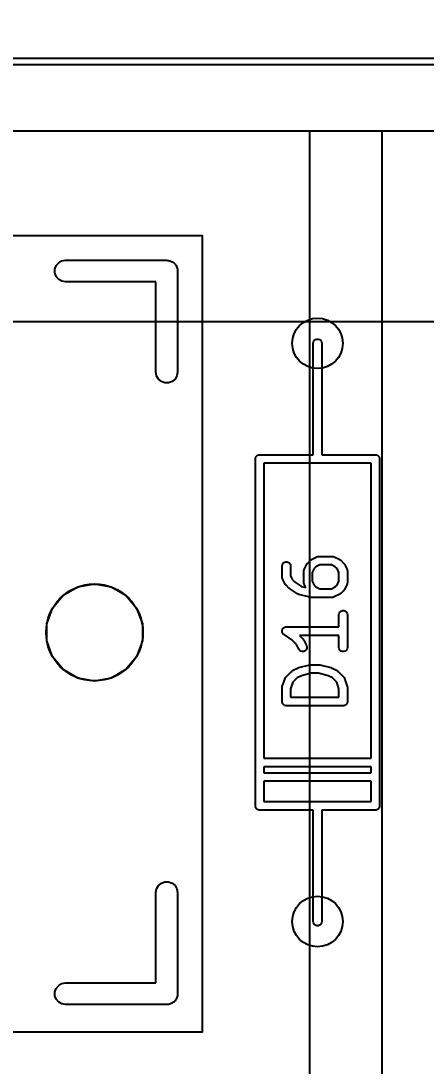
# Model space of a CAD drawing. Header units: millimetres. Extents: x 71 to 299, y 93 to 256.
# Drawn here: x 203.98 to 211.11, y 189.16 to 207.53 of the extents above; entities that cross this region are included whole.
import ezdxf

# ---------------------------------------------------------------- set-up
doc = ezdxf.new("R2010")
doc.units = ezdxf.units.MM
for name, color, linetype in [('BLACK', 7, 'Continuous'), ('PCB', 4, 'Continuous'), ('PCB_参照', 4, 'Continuous'), ('プレート', 6, 'Continuous'), ('物理キー', 7, 'Continuous')]:
    doc.layers.add(name, color=color, linetype=linetype)
doc.layers.add('化粧板', color=1, linetype='Continuous', transparency=0.6)
doc.layers.add('補助線', color=4, linetype='Continuous', transparency=0.6)
doc.layers.add('寸法', color=7, linetype='Continuous', true_color=0xffbdf8)
doc.styles.get("Standard").update_dxf_attribs({"font": 'arial.ttf', "height": 0.138})
doc.dimstyles.new('JIS-1', dxfattribs={"dimtxt": 2.5, "dimasz": 2.5, "dimexe": 1.25, "dimexo": 0.625, "dimtad": 1, "dimtxsty": 'Standard', "dimblk": 'OPEN', "dimcen": 2.5, "dimadec": 0, "dimazin": 0, "dimtfac": 1, "dimtmove": 0, "dimatfit": 3, "dimldrblk": 'OPEN', "dimfxl": 1, "dimarcsym": 0})

# ---------------------------------------------------------------- blocks, each defined once
blk = doc.blocks.new('PCB詳細')
at = {"layer": 'BLACK'}
for p, q in [((140.384, -53.6169), (140.407, -53.5547)), ((140.384, -53.6831), (140.384, -53.6169)), ((140.407, -53.5547), (140.45, -53.5041)), ((140.45, -53.5041), (140.507, -53.471)), ((140.507, -53.471), (140.572, -53.4595)), ((140.572, -53.4595), (142.35, -53.4595)), ((142.35, -53.4595), (142.366, -53.4624)), ((142.366, -53.4624), (142.383, -53.4624)), ((142.383, -53.4624), (142.399, -53.4681)), ((142.399, -53.4681), (142.415, -53.471)), ((142.415, -53.471), (142.43, -53.4793)), ((142.43, -53.4793), (142.445, -53.485)), ((142.445, -53.485), (142.458, -53.4957)), ((142.458, -53.4957), (142.472, -53.5041)), ((142.472, -53.5041), (142.483, -53.5168)), ((142.483, -53.5168), (142.496, -53.5275)), ((142.496, -53.5275), (142.504, -53.542)), ((142.504, -53.542), (142.515, -53.5547)), ((142.515, -53.5547), (142.521, -53.5704)), ((142.521, -53.5704), (142.529, -53.5848)), ((142.529, -53.5848), (142.532, -53.6013)), ((142.532, -53.6013), (142.538, -53.6169)), ((142.538, -53.6169), (142.538, -53.6336)), ((140.407, -53.7452), (140.384, -53.6831)), ((140.45, -53.7959), (140.407, -53.7452)), ((140.507, -53.829), (140.45, -53.7959)), ((142.538, -53.6336), (142.54, -53.65)), ((142.54, -53.65), (142.54, -55.428)), ((140.572, -53.8405), (140.507, -53.829)), ((142.159, -53.8405), (140.572, -53.8405)), ((142.159, -55.428), (142.159, -53.8405)), ((144.925, -54.92), (144.93, -54.8943)), ((144.93, -54.8943), (144.943, -54.8718)), ((144.943, -54.8718), (144.963, -54.855)), ((144.963, -54.855), (144.987, -54.8461)), ((144.987, -54.8461), (145.013, -54.8461)), ((145.013, -54.8461), (145.037, -54.855)), ((145.037, -54.855), (145.057, -54.8718)), ((145.057, -54.8718), (145.07, -54.8943)), ((145.07, -54.8943), (145.075, -54.92)), ((144.925, -56.19), (144.925, -54.92)), ((145.075, -54.92), (145.075, -56.19)), ((142.171, -55.4932), (142.159, -55.428)), ((142.54, -55.428), (142.529, -55.4932)), ((142.204, -55.5505), (142.171, -55.4932)), ((142.255, -55.593), (142.204, -55.5505)), ((142.317, -55.6156), (142.255, -55.593)), ((142.383, -55.6156), (142.317, -55.6156)), ((142.445, -55.593), (142.383, -55.6156)), ((142.496, -55.5505), (142.445, -55.593)), ((142.529, -55.4932), (142.496, -55.5505)), ((144.925, -56.877), (144.925, -56.19)), ((145.075, -56.19), (145.075, -56.877)), ((143.91, -56.939), (143.912, -56.9328)), ((143.912, -56.9328), (143.914, -56.9263)), ((143.914, -56.9263), (143.917, -56.9207)), ((143.917, -56.9207), (143.919, -56.9145)), ((143.919, -56.9145), (143.923, -56.9095)), ((143.923, -56.9095), (143.927, -56.9038)), ((143.927, -56.9038), (143.932, -56.8996)), ((143.932, -56.8996), (143.936, -56.8945)), ((143.936, -56.8945), (143.941, -56.8913)), ((143.941, -56.8913), (143.946, -56.887)), ((143.946, -56.887), (143.953, -56.8848)), ((143.953, -56.8848), (143.958, -56.8815)), ((143.958, -56.8815), (143.965, -56.8804)), ((143.965, -56.8804), (143.971, -56.8781)), ((143.971, -56.8781), (143.978, -56.8781)), ((143.978, -56.8781), (143.984, -56.877)), ((143.984, -56.877), (144.925, -56.877)), ((145.075, -56.877), (146.016, -56.877)), ((146.016, -56.877), (146.022, -56.8781)), ((146.022, -56.8781), (146.029, -56.8781)), ((146.029, -56.8781), (146.035, -56.8804)), ((146.035, -56.8804), (146.042, -56.8815)), ((146.042, -56.8815), (146.047, -56.8848)), ((146.047, -56.8848), (146.053, -56.887)), ((146.053, -56.887), (146.059, -56.8913)), ((146.059, -56.8913), (146.064, -56.8945)), ((146.064, -56.8945), (146.068, -56.8996)), ((146.068, -56.8996), (146.073, -56.9038)), ((146.073, -56.9038), (146.077, -56.9095)), ((146.077, -56.9095), (146.081, -56.9145)), ((146.081, -56.9145), (146.083, -56.9207)), ((146.083, -56.9207), (146.086, -56.9263)), ((146.086, -56.9263), (146.088, -56.9328)), ((146.088, -56.9328), (146.09, -56.939)), ((143.909, -56.952), (143.91, -56.9455)), ((143.909, -63.048), (143.909, -56.952)), ((143.91, -56.9455), (143.91, -56.939)), ((145, -57.027), (144.059, -57.027)), ((144.059, -57.027), (144.059, -62.211)), ((145.941, -57.027), (145, -57.027)), ((145.941, -62.211), (145.941, -57.027)), ((146.09, -56.939), (146.09, -56.9455)), ((146.09, -56.9455), (146.091, -56.952)), ((146.091, -56.952), (146.091, -63.048)), ((144.395, -58.7851), (144.415, -58.7684)), ((144.415, -58.7684), (144.439, -58.7595)), ((144.439, -58.7595), (144.465, -58.7595)), ((144.465, -58.7595), (144.49, -58.7684)), ((144.49, -58.7684), (144.51, -58.7851)), ((144.828, -58.7803), (144.876, -58.7327)), ((144.876, -58.7327), (144.885, -58.7258)), ((144.885, -58.7258), (144.895, -58.7186)), ((144.895, -58.7186), (144.99, -58.671)), ((144.99, -58.671), (144.994, -58.6698)), ((144.994, -58.6698), (144.998, -58.6676)), ((144.998, -58.6676), (145.007, -58.6661)), ((145.007, -58.6661), (145.015, -58.6636)), ((145.015, -58.6636), (145.02, -58.6638)), ((145.02, -58.6638), (145.024, -58.6631)), ((145.024, -58.6631), (145.262, -58.6631)), ((145.262, -58.6631), (145.266, -58.6638)), ((145.266, -58.6638), (145.27, -58.6636)), ((145.27, -58.6636), (145.279, -58.6661)), ((145.279, -58.6661), (145.288, -58.6676)), ((145.288, -58.6676), (145.291, -58.6698)), ((145.291, -58.6698), (145.295, -58.671)), ((145.295, -58.671), (145.391, -58.7186)), ((145.391, -58.7186), (145.4, -58.7258)), ((145.4, -58.7258), (145.41, -58.7327)), ((145.41, -58.7327), (145.458, -58.7803)), ((144.377, -58.8333), (144.382, -58.8077)), ((144.377, -59.0238), (144.377, -58.8333)), ((144.382, -58.8077), (144.395, -58.7851)), ((144.51, -58.7851), (144.523, -58.8077)), ((144.523, -58.8077), (144.527, -58.8333)), ((144.527, -58.8333), (144.527, -59.0061)), ((144.758, -58.9286), (144.759, -58.9243)), ((144.758, -59.119), (144.758, -58.9286)), ((144.759, -58.92), (144.761, -58.9116)), ((144.759, -58.9243), (144.759, -58.92)), ((144.761, -58.9116), (144.763, -58.9029)), ((144.763, -58.9029), (144.765, -58.8992)), ((144.765, -58.8992), (144.766, -58.895)), ((144.766, -58.895), (144.814, -58.7998)), ((144.814, -58.7998), (144.821, -58.7901)), ((144.821, -58.7901), (144.828, -58.7803)), ((144.943, -58.8778), (144.908, -58.9463)), ((144.908, -58.9463), (144.908, -59.1013)), ((144.973, -58.8474), (144.943, -58.8778)), ((145.042, -58.8131), (144.973, -58.8474)), ((145.244, -58.8131), (145.042, -58.8131)), ((145.313, -58.8474), (145.244, -58.8131)), ((145.343, -58.8778), (145.313, -58.8474)), ((145.377, -58.9463), (145.343, -58.8778)), ((145.377, -59.1013), (145.377, -58.9463)), ((145.458, -58.7803), (145.465, -58.7901)), ((145.465, -58.7901), (145.472, -58.7998)), ((145.472, -58.7998), (145.519, -58.895)), ((145.519, -58.895), (145.521, -58.8992)), ((145.521, -58.8992), (145.523, -58.9029)), ((145.523, -58.9029), (145.524, -58.9116)), ((145.524, -58.9116), (145.527, -58.92)), ((145.527, -58.92), (145.527, -58.9243)), ((145.527, -58.9243), (145.527, -58.9286)), ((145.527, -58.9286), (145.527, -59.119)), ((144.378, -59.0281), (144.377, -59.0238)), ((144.378, -59.0324), (144.378, -59.0281)), ((144.38, -59.0408), (144.378, -59.0324)), ((144.382, -59.0495), (144.38, -59.0408)), ((144.384, -59.0532), (144.382, -59.0495)), ((144.385, -59.0574), (144.384, -59.0532)), ((144.433, -59.1526), (144.385, -59.0574)), ((144.527, -59.0061), (144.562, -59.0746)), ((144.562, -59.0746), (144.595, -59.1084)), ((144.595, -59.1084), (144.721, -59.1923)), ((144.759, -59.1233), (144.758, -59.119)), ((144.759, -59.1276), (144.759, -59.1233)), ((144.761, -59.136), (144.759, -59.1276)), ((144.763, -59.1447), (144.761, -59.136)), ((144.908, -59.1013), (144.943, -59.1699)), ((145.343, -59.1699), (145.377, -59.1013)), ((145.524, -59.136), (145.523, -59.1447)), ((145.527, -59.1276), (145.524, -59.136)), ((145.527, -59.119), (145.527, -59.1233)), ((145.527, -59.1233), (145.527, -59.1276)), ((140.531, -59.3457), (140.788, -59.1974)), ((140.788, -59.1974), (141.08, -59.1458)), ((141.08, -59.1458), (141.372, -59.1974)), ((141.372, -59.1974), (141.629, -59.3457)), ((144.44, -59.1622), (144.433, -59.1526)), ((144.447, -59.1721), (144.44, -59.1622)), ((144.495, -59.2197), (144.447, -59.1721)), ((144.501, -59.2239), (144.495, -59.2197)), ((144.506, -59.2291), (144.501, -59.2239)), ((144.649, -59.3243), (144.506, -59.2291)), ((144.721, -59.1923), (144.795, -59.2108)), ((144.765, -59.1484), (144.763, -59.1447)), ((144.766, -59.1526), (144.765, -59.1484)), ((144.795, -59.2108), (144.766, -59.1526)), ((144.943, -59.1699), (144.973, -59.2003)), ((144.973, -59.2003), (145.042, -59.2345)), ((145.042, -59.2345), (145.244, -59.2345)), ((145.244, -59.2345), (145.313, -59.2003)), ((145.313, -59.2003), (145.343, -59.1699)), ((145.4, -59.3218), (145.391, -59.329)), ((145.41, -59.3149), (145.4, -59.3218)), ((145.458, -59.2673), (145.41, -59.3149)), ((145.465, -59.2575), (145.458, -59.2673)), ((145.472, -59.2478), (145.465, -59.2575)), ((145.519, -59.1526), (145.472, -59.2478)), ((145.521, -59.1484), (145.519, -59.1526)), ((145.523, -59.1447), (145.521, -59.1484)), ((140.34, -59.5729), (140.531, -59.3457)), ((141.629, -59.3457), (141.82, -59.5729)), ((144.661, -59.3295), (144.649, -59.3243)), ((144.672, -59.3347), (144.661, -59.3295)), ((144.863, -59.3823), (144.672, -59.3347)), ((144.872, -59.3829), (144.863, -59.3823)), ((144.881, -59.3845), (144.872, -59.3829)), ((145.262, -59.3845), (144.881, -59.3845)), ((145.266, -59.3838), (145.262, -59.3845)), ((145.27, -59.384), (145.266, -59.3838)), ((145.279, -59.3815), (145.27, -59.384)), ((145.288, -59.38), (145.279, -59.3815)), ((145.291, -59.3778), (145.288, -59.38)), ((145.295, -59.3766), (145.291, -59.3778)), ((145.391, -59.329), (145.295, -59.3766)), ((140.239, -59.8517), (140.34, -59.5729)), ((141.82, -59.5729), (141.921, -59.8517)), ((145.377, -59.6905), (145.382, -59.6648)), ((145.382, -59.6648), (145.395, -59.6423)), ((145.395, -59.6423), (145.415, -59.6255)), ((145.415, -59.6255), (145.439, -59.6166)), ((145.439, -59.6166), (145.465, -59.6166)), ((145.465, -59.6166), (145.49, -59.6255)), ((145.49, -59.6255), (145.51, -59.6423)), ((145.51, -59.6423), (145.523, -59.6648)), ((145.523, -59.6648), (145.527, -59.6905)), ((140.239, -60.1483), (140.239, -59.8517)), ((141.921, -59.8517), (141.921, -60.1483)), ((145.377, -59.9012), (145.377, -59.6905)), ((145.527, -59.6905), (145.527, -60.2619)), ((144.378, -59.9714), (144.379, -59.9673)), ((144.379, -59.9803), (144.378, -59.9714)), ((144.379, -59.9632), (144.382, -59.9548)), ((144.379, -59.9673), (144.379, -59.9632)), ((144.379, -59.9892), (144.379, -59.9803)), ((144.38, -59.9931), (144.379, -59.9892)), ((144.38, -59.9973), (144.38, -59.9931)), ((144.384, -60.0053), (144.38, -59.9973)), ((144.382, -59.9548), (144.384, -59.9461)), ((144.384, -59.9461), (144.386, -59.9426)), ((144.387, -60.0137), (144.384, -60.0053)), ((144.386, -59.9426), (144.387, -59.9387)), ((144.387, -59.9387), (144.393, -59.9318)), ((144.39, -60.0169), (144.387, -60.0137)), ((144.392, -60.0206), (144.39, -60.0169)), ((144.398, -60.0268), (144.392, -60.0206)), ((144.393, -59.9318), (144.398, -59.9244)), ((144.398, -59.9244), (144.402, -59.9219)), ((144.404, -60.0336), (144.398, -60.0268)), ((144.402, -59.9219), (144.404, -59.9187)), ((144.404, -59.9187), (144.412, -59.9143)), ((144.408, -60.0357), (144.404, -60.0336)), ((144.411, -60.0386), (144.408, -60.0357)), ((144.547, -60.1297), (144.411, -60.0386)), ((144.412, -59.9143), (144.419, -59.909)), ((144.419, -59.909), (144.423, -59.9078)), ((144.423, -59.9078), (144.427, -59.9057)), ((144.427, -59.9057), (144.436, -59.9042)), ((144.436, -59.9042), (144.444, -59.9016)), ((144.444, -59.9016), (144.448, -59.9019)), ((144.448, -59.9019), (144.452, -59.9012)), ((144.452, -59.9012), (145.377, -59.9012)), ((145.377, -60.0512), (144.681, -60.0512)), ((144.681, -60.0512), (144.744, -60.1136)), ((145.377, -60.2619), (145.377, -60.0512)), ((140.34, -60.4271), (140.239, -60.1483)), ((141.921, -60.1483), (141.82, -60.4271)), ((144.629, -60.2111), (144.547, -60.1297)), ((144.671, -60.2954), (144.629, -60.2111)), ((144.744, -60.1136), (144.75, -60.1235)), ((144.75, -60.1235), (144.758, -60.1331)), ((144.758, -60.1331), (144.805, -60.2284)), ((144.805, -60.2284), (144.813, -60.2533)), ((144.687, -60.3164), (144.671, -60.2954)), ((144.708, -60.3307), (144.687, -60.3164)), ((144.734, -60.3368), (144.708, -60.3307)), ((144.759, -60.3338), (144.734, -60.3368)), ((144.783, -60.3221), (144.759, -60.3338)), ((144.801, -60.3032), (144.783, -60.3221)), ((144.811, -60.2793), (144.801, -60.3032)), ((144.813, -60.2533), (144.811, -60.2793)), ((145.382, -60.2876), (145.377, -60.2619)), ((145.395, -60.3101), (145.382, -60.2876)), ((145.415, -60.3269), (145.395, -60.3101)), ((145.439, -60.3358), (145.415, -60.3269)), ((145.465, -60.3358), (145.439, -60.3358)), ((145.49, -60.3269), (145.465, -60.3358)), ((145.51, -60.3101), (145.49, -60.3269)), ((145.523, -60.2876), (145.51, -60.3101)), ((145.527, -60.2619), (145.523, -60.2876)), ((140.531, -60.6543), (140.34, -60.4271)), ((141.82, -60.4271), (141.629, -60.6543)), ((144.672, -60.6177), (144.863, -60.5701)), ((144.863, -60.5701), (144.872, -60.5694)), ((144.872, -60.5694), (144.881, -60.5679)), ((144.881, -60.5679), (145.024, -60.5679)), ((145.024, -60.5679), (145.033, -60.5694)), ((145.033, -60.5694), (145.042, -60.5701)), ((145.042, -60.5701), (145.232, -60.6177)), ((140.788, -60.8026), (140.531, -60.6543)), ((141.629, -60.6543), (141.372, -60.8026)), ((144.437, -60.7944), (144.441, -60.7867)), ((144.441, -60.7867), (144.444, -60.7838)), ((144.444, -60.7838), (144.447, -60.7803)), ((144.447, -60.7803), (144.542, -60.6851)), ((144.542, -60.6851), (144.552, -60.6782)), ((144.552, -60.6782), (144.562, -60.671)), ((144.562, -60.671), (144.657, -60.6234)), ((144.717, -60.7612), (144.64, -60.7997)), ((144.657, -60.6234), (144.665, -60.6211)), ((144.665, -60.6211), (144.672, -60.6177)), ((144.89, -60.7179), (144.717, -60.7612)), ((145.015, -60.7179), (144.89, -60.7179)), ((145.188, -60.7612), (145.015, -60.7179)), ((145.265, -60.7997), (145.188, -60.7612)), ((145.232, -60.6177), (145.24, -60.6211)), ((145.24, -60.6211), (145.248, -60.6234)), ((145.248, -60.6234), (145.343, -60.671)), ((145.343, -60.671), (145.353, -60.6782)), ((145.353, -60.6782), (145.363, -60.6851)), ((145.363, -60.6851), (145.458, -60.7803)), ((145.458, -60.7803), (145.46, -60.7838)), ((145.46, -60.7838), (145.464, -60.7867)), ((145.464, -60.7867), (145.468, -60.7944)), ((141.08, -60.8541), (140.788, -60.8026)), ((141.372, -60.8026), (141.08, -60.8541)), ((144.377, -60.9762), (144.379, -60.9643)), ((144.379, -60.9643), (144.381, -60.9525)), ((144.381, -60.9525), (144.429, -60.8096)), ((144.429, -60.8096), (144.431, -60.8058)), ((144.431, -60.8058), (144.432, -60.8016)), ((144.432, -60.8016), (144.437, -60.7944)), ((144.566, -60.8738), (144.527, -60.9884)), ((144.64, -60.7997), (144.566, -60.8738)), ((145.339, -60.8738), (145.265, -60.7997)), ((145.377, -60.9884), (145.339, -60.8738)), ((145.468, -60.7944), (145.473, -60.8016)), ((145.473, -60.8016), (145.474, -60.8058)), ((145.474, -60.8058), (145.476, -60.8096)), ((145.476, -60.8096), (145.524, -60.9525)), ((145.524, -60.9525), (145.525, -60.9643)), ((145.525, -60.9643), (145.527, -60.9762)), ((144.377, -61.2143), (144.377, -60.9762)), ((144.527, -60.9884), (144.527, -61.1393)), ((144.527, -61.1393), (145.377, -61.1393)), ((145.377, -61.1393), (145.377, -60.9884)), ((145.527, -60.9762), (145.527, -61.2143)), ((144.379, -61.2207), (144.377, -61.2143)), ((144.379, -61.2273), (144.379, -61.2207)), ((144.381, -61.2335), (144.379, -61.2273)), ((144.382, -61.2399), (144.381, -61.2335)), ((144.385, -61.2456), (144.382, -61.2399)), ((144.387, -61.2518), (144.385, -61.2456)), ((144.392, -61.2568), (144.387, -61.2518)), ((144.395, -61.2625), (144.392, -61.2568)), ((144.4, -61.2667), (144.395, -61.2625)), ((144.404, -61.2717), (144.4, -61.2667)), ((144.41, -61.275), (144.404, -61.2717)), ((144.415, -61.2792), (144.41, -61.275)), ((144.421, -61.2815), (144.415, -61.2792)), ((144.427, -61.2848), (144.421, -61.2815)), ((144.433, -61.2859), (144.427, -61.2848)), ((144.439, -61.2881), (144.433, -61.2859)), ((144.446, -61.2881), (144.439, -61.2881)), ((144.452, -61.2893), (144.446, -61.2881)), ((145.452, -61.2893), (144.452, -61.2893)), ((145.459, -61.2881), (145.452, -61.2893)), ((145.465, -61.2881), (145.459, -61.2881)), ((145.472, -61.2859), (145.465, -61.2881)), ((145.478, -61.2848), (145.472, -61.2859)), ((145.484, -61.2815), (145.478, -61.2848)), ((145.49, -61.2792), (145.484, -61.2815)), ((145.495, -61.275), (145.49, -61.2792)), ((145.501, -61.2717), (145.495, -61.275)), ((145.505, -61.2667), (145.501, -61.2717)), ((145.51, -61.2625), (145.505, -61.2667)), ((145.513, -61.2568), (145.51, -61.2625)), ((145.517, -61.2518), (145.513, -61.2568)), ((145.52, -61.2456), (145.517, -61.2518)), ((145.523, -61.2399), (145.52, -61.2456)), ((145.524, -61.2335), (145.523, -61.2399)), ((145.526, -61.2273), (145.524, -61.2335)), ((145.527, -61.2143), (145.526, -61.2207)), ((145.526, -61.2207), (145.526, -61.2273)), ((144.059, -62.211), (145.941, -62.211)), ((144.059, -62.361), (144.059, -62.465)), ((145.941, -62.361), (144.059, -62.361)), ((145.941, -62.465), (145.941, -62.361)), ((144.059, -62.465), (145.941, -62.465)), ((145.941, -62.615), (144.059, -62.615)), ((144.059, -62.615), (144.059, -62.973)), ((145.941, -62.973), (145.941, -62.615)), ((144.059, -62.973), (145, -62.973)), ((145, -62.973), (145.941, -62.973)), ((143.91, -63.0545), (143.909, -63.048)), ((143.91, -63.061), (143.91, -63.0545)), ((143.912, -63.0672), (143.91, -63.061)), ((143.914, -63.0737), (143.912, -63.0672)), ((143.917, -63.0793), (143.914, -63.0737)), ((143.919, -63.0855), (143.917, -63.0793)), ((143.923, -63.0905), (143.919, -63.0855)), ((143.927, -63.0962), (143.923, -63.0905)), ((143.932, -63.1004), (143.927, -63.0962)), ((143.936, -63.1055), (143.932, -63.1004)), ((143.941, -63.1087), (143.936, -63.1055)), ((143.946, -63.113), (143.941, -63.1087)), ((143.953, -63.1152), (143.946, -63.113)), ((143.958, -63.1185), (143.953, -63.1152)), ((143.965, -63.1196), (143.958, -63.1185)), ((143.971, -63.1219), (143.965, -63.1196)), ((143.978, -63.1219), (143.971, -63.1219)), ((143.984, -63.123), (143.978, -63.1219)), ((144.925, -63.123), (143.984, -63.123)), ((144.925, -63.81), (144.925, -63.123)), ((146.016, -63.123), (145.075, -63.123)), ((145.075, -63.123), (145.075, -63.81)), ((146.022, -63.1219), (146.016, -63.123)), ((146.029, -63.1219), (146.022, -63.1219)), ((146.035, -63.1196), (146.029, -63.1219)), ((146.042, -63.1185), (146.035, -63.1196)), ((146.047, -63.1152), (146.042, -63.1185)), ((146.053, -63.113), (146.047, -63.1152)), ((146.059, -63.1087), (146.053, -63.113)), ((146.064, -63.1055), (146.059, -63.1087)), ((146.068, -63.1004), (146.064, -63.1055)), ((146.073, -63.0962), (146.068, -63.1004)), ((146.077, -63.0905), (146.073, -63.0962)), ((146.081, -63.0855), (146.077, -63.0905)), ((146.083, -63.0793), (146.081, -63.0855)), ((146.086, -63.0737), (146.083, -63.0793)), ((146.088, -63.0672), (146.086, -63.0737)), ((146.09, -63.061), (146.088, -63.0672)), ((146.091, -63.048), (146.09, -63.0545)), ((146.09, -63.0545), (146.09, -63.061)), ((144.925, -65.08), (144.925, -63.81)), ((145.075, -63.81), (145.075, -65.08)), ((142.171, -64.5068), (142.204, -64.4495)), ((142.204, -64.4495), (142.255, -64.407)), ((142.255, -64.407), (142.317, -64.3844)), ((142.317, -64.3844), (142.383, -64.3844)), ((142.383, -64.3844), (142.445, -64.407)), ((142.445, -64.407), (142.496, -64.4495)), ((142.496, -64.4495), (142.529, -64.5068)), ((142.159, -64.572), (142.171, -64.5068)), ((142.159, -66.1595), (142.159, -64.572)), ((142.529, -64.5068), (142.54, -64.572)), ((142.54, -64.572), (142.54, -66.35)), ((144.93, -65.1057), (144.925, -65.08)), ((144.943, -65.1282), (144.93, -65.1057)), ((144.963, -65.145), (144.943, -65.1282)), ((144.987, -65.1539), (144.963, -65.145)), ((145.013, -65.1539), (144.987, -65.1539)), ((145.037, -65.145), (145.013, -65.1539)), ((145.057, -65.1282), (145.037, -65.145)), ((145.07, -65.1057), (145.057, -65.1282)), ((145.075, -65.08), (145.07, -65.1057)), ((140.384, -66.3169), (140.407, -66.2548)), ((140.407, -66.2548), (140.45, -66.2041)), ((140.45, -66.2041), (140.507, -66.171)), ((140.507, -66.171), (140.572, -66.1595)), ((140.572, -66.1595), (142.159, -66.1595)), ((140.384, -66.3831), (140.384, -66.3169)), ((140.407, -66.4453), (140.384, -66.3831)), ((140.45, -66.4959), (140.407, -66.4453)), ((142.483, -66.4832), (142.472, -66.4959)), ((142.496, -66.4725), (142.483, -66.4832)), ((142.504, -66.458), (142.496, -66.4725)), ((142.515, -66.4453), (142.504, -66.458)), ((142.521, -66.4296), (142.515, -66.4453)), ((142.529, -66.4152), (142.521, -66.4296)), ((142.532, -66.3987), (142.529, -66.4152)), ((142.538, -66.3831), (142.532, -66.3987)), ((142.54, -66.35), (142.538, -66.3664)), ((142.538, -66.3664), (142.538, -66.3831)), ((140.507, -66.529), (140.45, -66.4959)), ((140.572, -66.5405), (140.507, -66.529)), ((142.35, -66.5405), (140.572, -66.5405)), ((142.366, -66.5376), (142.35, -66.5405)), ((142.383, -66.5376), (142.366, -66.5376)), ((142.399, -66.5319), (142.383, -66.5376)), ((142.415, -66.529), (142.399, -66.5319)), ((142.43, -66.5207), (142.415, -66.529)), ((142.445, -66.515), (142.43, -66.5207)), ((142.458, -66.5043), (142.445, -66.515)), ((142.472, -66.4959), (142.458, -66.5043))]:
    blk.add_line(p, q, dxfattribs=at)
for centre, radius in [((145, -54.92), 0.4445), ((141.08, -60), 0.8509), ((145, -65.08), 0.4445)]:
    blk.add_circle(centre, radius, dxfattribs=at)
blk = doc.blocks.new('A$C28663')
at = {"layer": 'PCB'}
blk.add_blockref('PCB詳細', (-35.075, 145.925), dxfattribs=at)
blk = doc.blocks.new('_OPEN')
at = {"color": 0, "linetype": 'ByBlock', "lineweight": -2}
for p, q in [((-1, 0.166667), (0, 0)), ((-1, -0.166667), (0, 0)), ((0, 0), (-1, 0))]:
    blk.add_line(p, q, dxfattribs=at)
blk = doc.blocks.new('*D10')
at = {"layer": 'Defpoints', "color": 0}
for p in [(162.199, 206.874), (281.115, 206.874), (162.199, 205.594)]:
    blk.add_point(p, dxfattribs=at)
at = {"layer": '寸法', "color": 0, "lineweight": -2}
for p, q in [((281.115, 205.594), (281.115, 213.47)), ((162.824, 206.874), (282.365, 206.874)), ((281.115, 205.594), (281.115, 206.874)), ((162.824, 205.594), (282.365, 205.594)), ((281.115, 203.094), (281.115, 200.594))]:
    blk.add_line(p, q, dxfattribs=at)
at = {"layer": '寸法', "color": 0, "lineweight": -2, "xscale": 2.5, "yscale": 2.5, "zscale": 2.5}
for p, rotation in [((281.115, 206.874), 270), ((281.115, 205.594), 90)]:
    blk.add_blockref('_OPEN', p, dxfattribs=dict(at, rotation=rotation))
at = {"layer": '寸法', "color": 0, "insert": (280.407, 212.672), "char_height": 0.138, "attachment_point": 5, "rotation": 90}
blk.add_mtext('1,28', dxfattribs=at)

msp = doc.modelspace()

# ---------------------------------------------------------------- linework, layer by layer
at = {"layer": 'プレート'}
msp.add_lwpolyline([(268.277, 103.757, 0.414214), (274.277, 109.757), (274.277, 206.757), (92.172, 206.757), (92.172, 109.757, 0.414214), (98.172, 103.757)], format="xyb", close=True, dxfattribs=at)
msp.add_lwpolyline([(193.172, 189.757), (193.172, 203.757), (207.172, 203.757), (207.172, 189.757)], close=True, dxfattribs=at)
at = {"layer": '化粧板'}
msp.add_lwpolyline([(177.088, 110.625), (99.808, 110.625), (99.808, 149.872), (109.308, 149.872), (109.308, 167.594), (104.558, 167.594), (104.558, 187.872), (114.058, 187.872), (114.058, 206.874), (267.333, 206.874), (267.287, 129.557), (215.135, 129.588), (215.135, 110.625), (194.808, 110.625), (194.808, 129.594), (177.088, 129.594)], close=True, dxfattribs=at)
at = {"layer": '物理キー', "color": 7}
for points in [[(191.338, 205.594), (209.06, 205.594), (209.06, 187.872), (191.338, 187.872), (191.338, 205.594)], [(210.338, 205.594), (228.06, 205.594), (228.06, 187.872), (210.338, 187.872), (210.338, 205.594)]]:
    msp.add_lwpolyline(points, close=True, dxfattribs=at)
at = {"layer": '補助線'}
msp.add_line((298.732, 202.241), (71.224, 202.241), dxfattribs=at)

# ---------------------------------------------------------------- block references
at = {"layer": 'PCB_参照'}
msp.add_blockref('A$C28663', (99.274, 110.857), dxfattribs=at)

# ---------------------------------------------------------------- dimensions: what is measured, and where the dimension line sits
at = {"layer": '寸法'}
dim = msp.add_linear_dim(base=(281.115, 206.874), p1=(162.199, 205.594), p2=(162.199, 206.874), angle=90, dimstyle='JIS-1', override={"dimlfac": 1}, dxfattribs=at)
dim.commit()
dim.dimension.update_dxf_attribs({"geometry": '*D10', "text_midpoint": (280.407, 212.672)})

doc.saveas('drawing.dxf')
